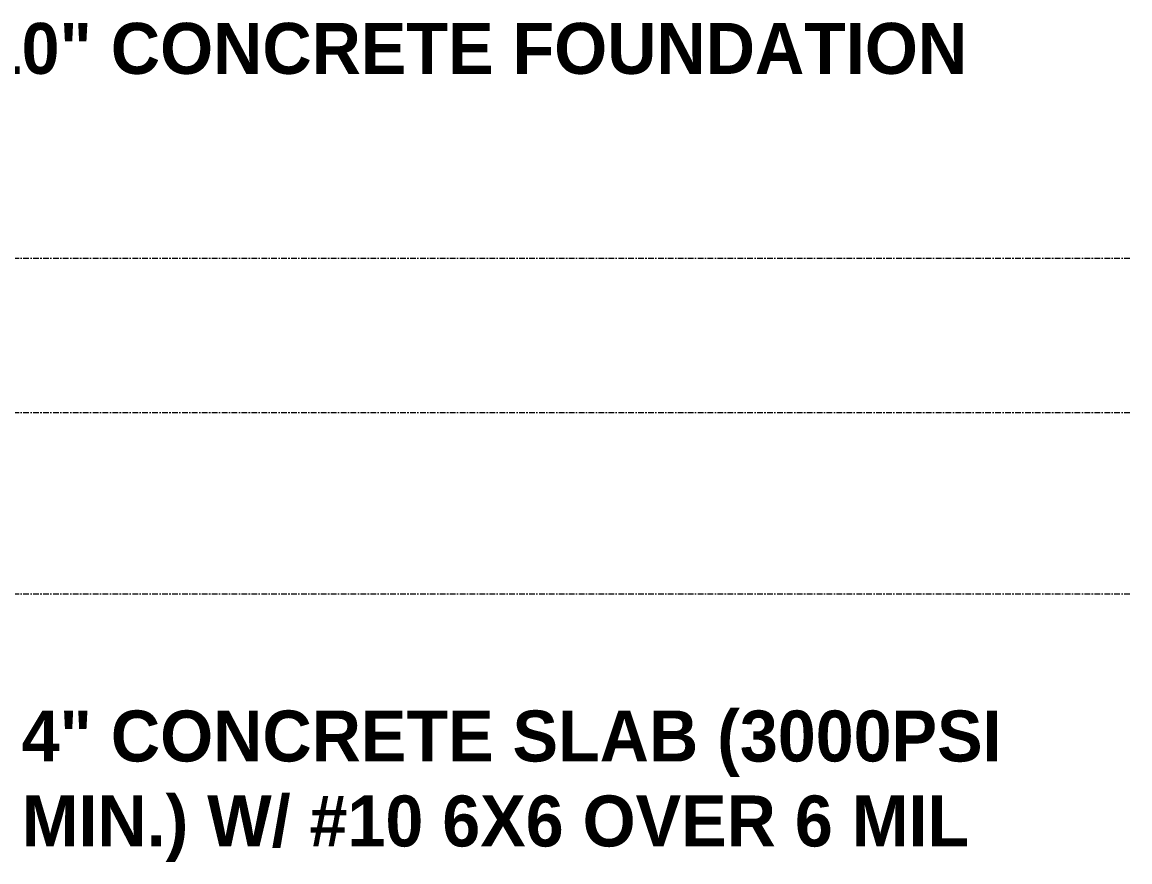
# Model space of a CAD drawing. Header units: inches. Extents: x -9046 to -8234, y -279 to 479.
# Drawn here: x -8334.9 to -8237.2, y -21.2 to 52.9 of the extents above; entities that cross this region are included whole.
import ezdxf

# ---------------------------------------------------------------- set-up
doc = ezdxf.new("R2010")
doc.units = ezdxf.units.IN
doc.header["$MEASUREMENT"] = 0
doc.linetypes.add('Grid Line 1_2_', pattern=[0.875, 0.5, -0.125, 0.125, -0.125])
doc.layers.add('A-FLOR-LEVL-1', color=51, linetype='Grid Line 1_2_', lineweight=9)
doc.layers.add('G-ANNO-TEXT', color=231, linetype='Continuous', lineweight=9)
doc.styles.add('Century Gothic_B', font='GOTHICB.TTF', dxfattribs={"height": 4.5})

msp = doc.modelspace()

# ---------------------------------------------------------------- linework, layer by layer
at = {"layer": 'A-FLOR-LEVL-1'}
for p, q in [((-8237.20435, 32), (-9030.84431, 32)), ((-8237.20435, 18.375), (-9030.84431, 18.375)), ((-8237.20435, 2.375), (-9030.84431, 2.375))]:
    msp.add_line(p, q, dxfattribs=at)

# ---------------------------------------------------------------- texts
at = {"layer": 'G-ANNO-TEXT', "char_height": 4.5, "attachment_point": 1, "style": 'Century Gothic_B'}
for s, insert, width in [('10" CONCRETE FOUNDATION', (-8338.32776, 52.80342), 105.747), ('4" CONCRETE SLAB (3000PSI', (-8334.97781, -7.88399), 102.5655), ('MIN.) W/ #10 6X6 OVER 6 MIL', (-8334.97781, -15.38399), 108.0195)]:
    msp.add_mtext(s, dxfattribs=dict(at, insert=insert, width=width))

doc.saveas('drawing.dxf')
